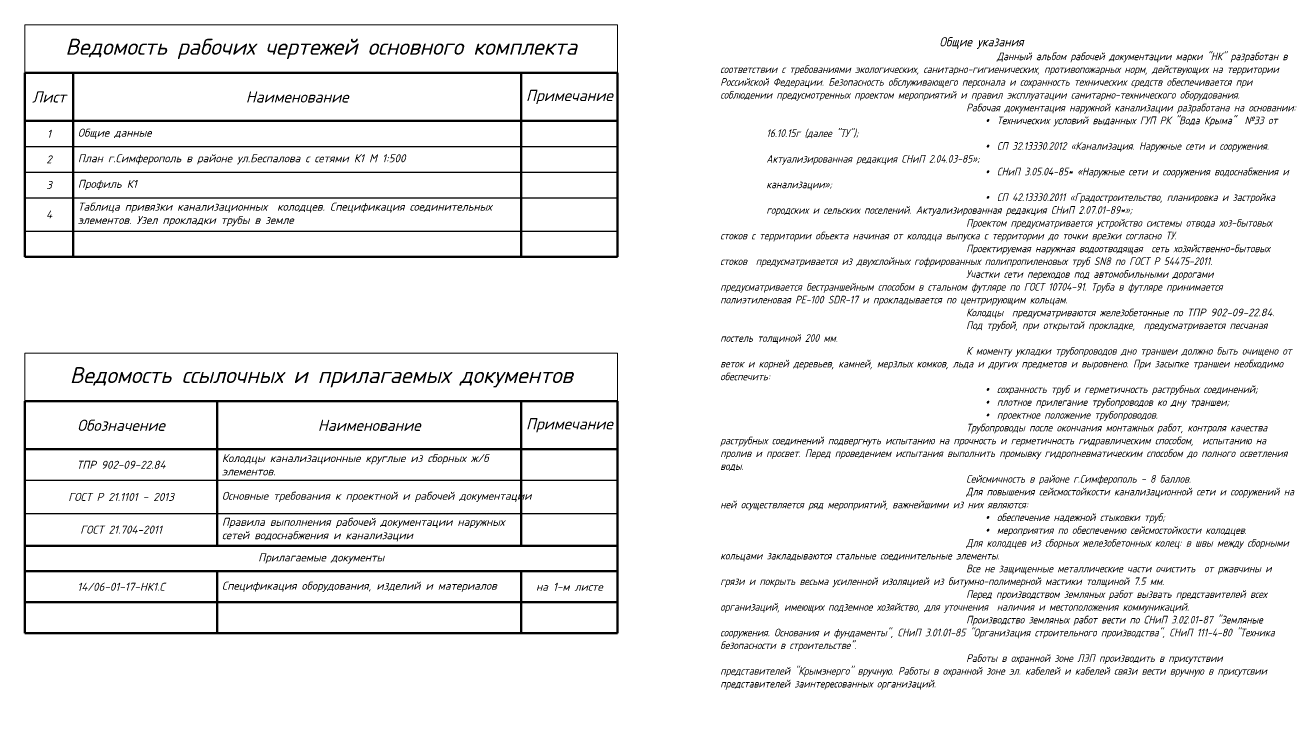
# Model space of a CAD drawing. Header units: millimetres. Extents: x 41097286 to 43803126, y 21258419 to 22595975.
# Drawn here: x 41177879 to 41372903, y 22221309 to 22331162 of the extents above; entities that cross this region are included whole.
import ezdxf

# ---------------------------------------------------------------- set-up
doc = ezdxf.new("R2010")
doc.units = ezdxf.units.MM
doc.styles.add('note', font='isocpeur.ttf', dxfattribs={"width": 0.9, "oblique": 15})
doc.styles.get("Standard").update_dxf_attribs({"font": 'isocpeui.ttf'})

# ---------------------------------------------------------------- blocks, each defined once
blk = doc.blocks.new('*T143')
at = {"color": 0, "linetype": 'Continuous', "lineweight": 60, "transparency": 16777216}
for p, q in [((0, -7500), (92500, -7500)), ((0, -7500), (0, -43735)), ((30000, -7500), (30000, -30062)), ((77500, -7500), (77500, -30062)), ((92500, -7500), (92500, -43735)), ((0, -15000), (92500, -15000)), ((0, -30062), (92500, -30062)), ((0, -34062), (92500, -34062)), ((30000, -34062), (30000, -43735)), ((77500, -34062), (77500, -43735)), ((0, -38899), (92500, -38899)), ((0, -43735), (92500, -43735))]:
    blk.add_line(p, q, dxfattribs=at)
at = {"color": 0, "linetype": 'Continuous', "transparency": 16777216}
for p, q in [((0, -19833), (92500, -19833)), ((0, -25042), (92500, -25042))]:
    blk.add_line(p, q, dxfattribs=at)
at = {"layer": 'Defpoints', "color": 8, "linetype": 'ByBlock', "lineweight": 0, "transparency": 16777216}
for p, q in [((0, 0), (92500, 0)), ((0, 0), (0, -7500)), ((92500, 0), (92500, -7500))]:
    blk.add_line(p, q, dxfattribs=at)
at = {"color": 0, "linetype": 'Continuous', "lineweight": -3, "transparency": 16777216}
for s, insert, char_height, width, attachment_point in [('Ведомость ссылочных и прилагаемых документов', (46250, -3750), 2500, 91000, 5), ('Обозначение', (15000, -11250), 1750, 28500, 5), ('Наименование', (53750, -11250), 1750, 46000, 5), ('Примечание', (85000, -11250), 1750, 13500, 5), ('ТПР 902-09-22.84', (15000, -17417), 1250, 28500, 5), ('{\\C7;Колодцы канализационные круглые из сборных ж/б элементов.}', (30750, -17417), 1250, 46000, 4), ('ГОСТ Р 21.1101 - 2013', (15000, -22438), 1250, 28500, 5), ('Основные требования к проектной и рабочей документации', (30750, -22438), 1250, 46000, 4), ('ГОСТ 21.704-2011', (15000, -27552), 1250, 28500, 5), ('Правила выполнения рабочей документации наружных сетей водоснабжения и канализации', (30750, -27552), 1250, 46000, 4), ('Прилагаемые документы', (46250, -32062), 1250, 91000, 5), ('14/06-01-17-НК1.С', (15000, -36481), 1250, 28500, 5), ('Спецификация оборудования, изделий и материалов', (30750, -36481), 1250, 46000, 4), ('на 1-м листе', (85000, -36481), 1250, 13500, 5)]:
    blk.add_mtext(s, dxfattribs=dict(at, insert=insert, char_height=char_height, width=width, attachment_point=attachment_point))
blk = doc.blocks.new('*T145')
at = {"color": 0, "linetype": 'Continuous', "lineweight": 60, "transparency": 16777216}
for p, q in [((0, -7500), (92500, -7500)), ((0, -7500), (0, -36208)), ((7500, -7500), (7500, -36208)), ((77500, -7500), (77500, -36208)), ((92500, -7500), (92500, -36208)), ((0, -15000), (92500, -15000)), ((0, -36208), (92500, -36208))]:
    blk.add_line(p, q, dxfattribs=at)
at = {"color": 0, "linetype": 'Continuous', "transparency": 16777216}
for p, q in [((0, -19000), (92500, -19000)), ((7500, -23000), (92500, -23000)), ((0, -27000), (92500, -27000)), ((0, -32208), (92500, -32208))]:
    blk.add_line(p, q, dxfattribs=at)
at = {"color": 0, "linetype": 'ByBlock', "lineweight": -2, "transparency": 16777216}
blk.add_line((0, -23000), (7500, -23000), dxfattribs=at)
at = {"layer": 'Defpoints', "color": 8, "linetype": 'ByBlock', "lineweight": 0, "transparency": 16777216}
for p, q in [((0, 0), (92500, 0)), ((0, 0), (0, -7500)), ((92500, 0), (92500, -7500))]:
    blk.add_line(p, q, dxfattribs=at)
at = {"color": 0, "linetype": 'Continuous', "lineweight": -3, "transparency": 16777216}
for s, insert, char_height, width, attachment_point in [('Ведомость рабочих чертежей основного комплекта', (46250, -3750), 2500, 91000, 5), ('Лист', (3750, -11250), 1750, 6000, 5), ('Наименование', (42500, -11250), 1750, 68500, 5), ('Примечание', (85000, -11250), 1750, 13500, 5), ('1', (3750, -17000), 1250, 6000, 5), ('Общие данные ', (8250, -17000), 1250, 68500, 4), ('2', (3750, -21000), 1250, 6000, 5), ('План г.Симферополь в районе ул.Беспалова с сетями К1 М 1:500', (8250, -21000), 1250, 68500, 4), ('3', (3750, -25000), 1250, 6000, 5), ('Профиль К1', (8250, -25000), 1250, 68500, 4), ('4', (3750, -29604), 1250, 6000, 5), ('Таблица привязки канализационных  колодцев. Спецификация соединительных элементов. Узел прокладки трубы в земле', (8250, -29604), 1250, 68500, 4)]:
    blk.add_mtext(s, dxfattribs=dict(at, insert=insert, char_height=char_height, width=width, attachment_point=attachment_point))

msp = doc.modelspace()

# ---------------------------------------------------------------- block references
for name, p in [('*T145', (41177878.971, 22331162.001)), ('*T143', (41177878.971, 22279859.996))]:
    msp.add_blockref(name, p)

# ---------------------------------------------------------------- texts
at = {"color": 7, "lineweight": -3, "insert": (41286433.714, 22329256.765), "char_height": 1200, "width": 81832.56762, "attachment_point": 1, "style": 'note'}
msp.add_mtext('\\pi34211;{\\H1.2x;Общие указания\\P\\pi0;\\H0.83333x;^I^IДанный альбом рабочей документации марки "НК" разработан в соответствии с требованиями экологических, санитарно-гигиенических, противопожарных норм, действующих на территории Российской Федерации. Безопасность обслуживающего персонала и сохранность технических средств обеспечивается при соблюдении предусмотренных проектом мероприятий и правил эксплуатации санитарно-технического оборудования.}\\P^IРабочая документация наружной канализации разработана на основании:\\P\\pl7200,t9600;{\\fSymbol|b0|i0|c2|p18;·^I}Технических условий выданных ГУП РК "Вода Крыма"  №33 от 16.10.15г (далее "ТУ");\\P{\\fSymbol|b0|i0|c2|p18;·^I}СП 32.13330.2012 {\\fGOST_type_A|b0|i0|c204|p2;\\C256;«}Канализация. Наружные сети и сооружения. Актуализированная редакция СНиП 2.04.03-85{\\fGOST_type_A|b0|i0|c204|p2;\\C256;»};\\P{\\fSymbol|b0|i0|c2|p18;·^I}СНиП 3.05.04-85* {\\fGOST_type_A|b0|i0|c204|p2;\\C256;«}Наружные сети и сооружения водоснабжения и канализации{\\fGOST_type_A|b0|i0|c204|p2;\\C256;»};\\P{\\fSymbol|b0|i0|c2|p18;·^I}СП 42.13330.2011 {\\fGOST_type_A|b0|i0|c204|p2;\\C256;«}Градостроительство, планировка и застройка городских и сельских поселений. Актуализированная редакция СНиП 2.07.01-89*{\\fGOST_type_A|b0|i0|c204|p2;\\C256;»};\\P\\pl0,tz;^IПроектом предусматривается устройство системы отвода хоз-бытовых стоков с территории объекта начиная от колодца выпуска с территории до точки врезки согласно ТУ.\\P^IПроектируемая наружная водоотводящая  сеть хозяйственно-бытовых стоков  предусматривается из двухслойных гофрированных полипропиленовых труб SN8 по ГОСТ Р 54475-2011.\\P^IУчастки сети переходов под автомобильными дорогами предусматривается бестраншейным способом в стальном футляре по ГОСТ 10704-91. Труба в футляре принимается полиэтиленовая PE-100 SDR-17 и прокладывается по центрирующим кольцам.\\P^IКолодцы  предусматриваются железобетонные по {\\fISOCPEUR|b0|i1|c204|p34;\\Q0;\\W1;\\C0;ТПР 902-09-22.84}. \\P^IПод трубой, при открытой прокладке,  предусматривается песчаная постель толщиной 200 мм.\\P^IК моменту укладки трубопроводов дно траншеи должно быть очищено от веток и корней деревьев, камней, мерзлых комков, льда и других предметов и выровнено. При засыпке траншеи необходимо обеспечить:\\P\\pl7200,t9600;{\\fSymbol|b0|i0|c2|p18;·^I}сохранность труб и герметичность раструбных соединений;\\P{\\fSymbol|b0|i0|c2|p18;·^I}плотное прилегание трубопроводов ко дну траншеи;\\P{\\fSymbol|b0|i0|c2|p18;·^I}проектное положение трубопроводов.\\P\\pl0,tz;^IТрубопроводы после окончания монтажных работ, контроля качества раструбных соединений подвергнуть испытанию на прочность и герметичность гидравлическим способом,  испытанию на пролив и просвет. Перед проведением испытания выполнить промывку гидропневматическим способом до полного осветления воды.\\P^IСейсмичность в районе г.Симферополь - 8 баллов. \\P^IДля повышения сейсмостойкости канализационной сети и сооружений на ней осуществляется ряд мероприятий, важнейшими из них являются:\\P\\pl7200,t9600;{\\fSymbol|b0|i0|c2|p18;·^I}обеспечение надежной стыковки труб;\\P{\\fSymbol|b0|i0|c2|p18;·^I}мероприятия по обеспечению сейсмостойкости колодцев.\\P\\pl0,tz;^IДля колодцев из сборных железобетонных колец: в швы между сборными кольцами закладываются стальные соединительные элементы.\\P^IВсе не защищенные металлические части очистить  от ржавчины и грязи и покрыть весьма усиленной изоляцией из битумно-полимерной мастики толщиной 7.5 мм.\\P^IПеред производством земляных работ вызвать представителей всех организаций, имеющих подземное хозяйство, для уточнения  наличия и местоположения коммуникаций.\\P{\\A1;^IПроизводство земляных работ вести по СНиП 3.02.01-87 "Земляные сооружения. Основания и фундаменты", СНиП 3.01.01-85 "Организация строительного производства", СНиП 111-4-80 "Техника безопасности в строительстве".\\P^IРаботы в охранной зоне ЛЭП производить в присутствии представителей "Крымэнерго" вручную. Работы в охранной зоне эл. кабелей и кабелей связи вести вручную в присутсвии представителей заинтересованных организаций.}', dxfattribs=at)

doc.saveas('drawing.dxf')
